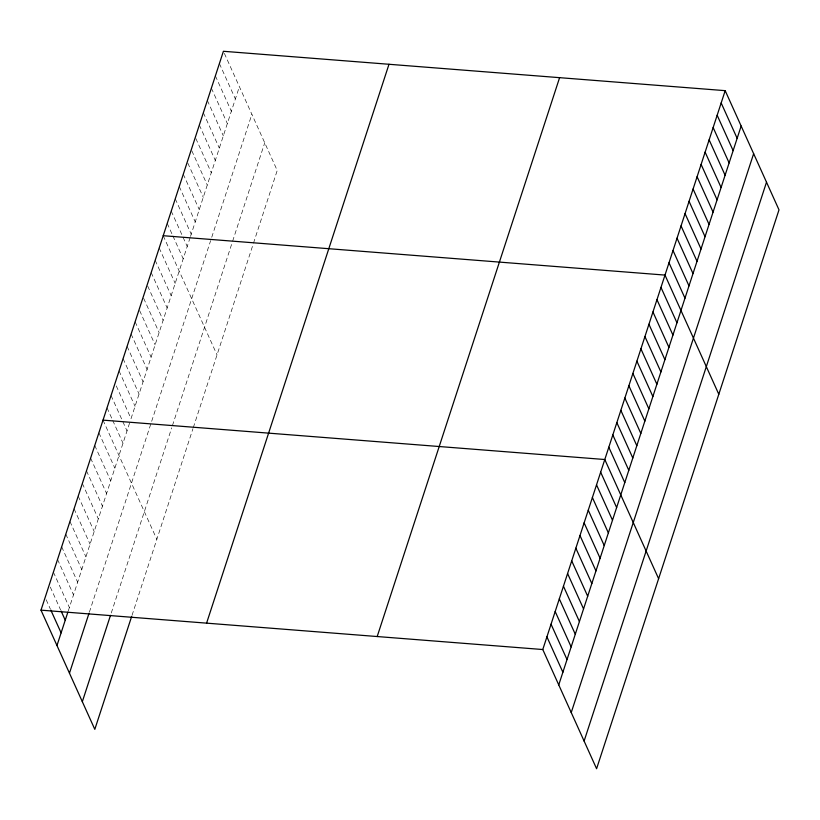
<?xml version="1.0" encoding="UTF-8"?>
<svg xmlns="http://www.w3.org/2000/svg" width="820" height="820" viewBox="0 0 820 820"><rect width="100%" height="100%" fill="white"/><g stroke="black" fill="none" stroke-linecap="round" stroke-linejoin="round"><path stroke-width="0.61" stroke-dasharray="4.1 3.07" d="M68.255 610.982L130.298 420.865M190.137 237.554L131.036 418.63L115.056 383.247M190.496 236.437L239.389 86.664M89.38 612.15L210.648 240.619M211.744 237.267L251.873 114.318M111.274 613.001L171.708 427.835M172.436 425.601L231.906 243.407M232.634 241.172L264.737 142.813M132.03 615.328L192.956 428.665M193.315 427.548L253.144 244.237M253.513 243.12L277.221 170.468L223.409 51.281M219.401 63.581L235.371 98.953M215.383 75.87L231.353 111.254M211.375 88.17L227.345 123.543M207.357 100.46L223.327 135.843M203.35 112.76L219.319 148.133M199.332 125.05L215.301 160.433M195.836 138.488L211.293 172.723M191.818 150.788L207.275 185.023M187.811 163.077L203.268 197.312M183.28 174.229L199.25 209.612M179.262 186.529L195.242 221.902M175.254 198.819L191.224 234.202M171.236 211.119L187.216 246.492M167.229 223.409L172.385 234.827M172.897 235.965L183.198 258.792M163.211 235.709L217.034 354.896M159.203 247.999L175.172 283.382M155.185 260.299L171.165 295.671M151.177 272.588L167.147 307.971M147.682 286.026L163.139 320.261M143.664 298.326L159.121 332.561M139.656 310.616L155.113 344.851M135.126 321.778L151.095 357.151M131.108 334.068L147.087 369.451M127.1 346.368L143.07 381.741M123.082 358.658L139.062 394.041M119.074 370.958L135.044 406.33M111.048 395.547L127.018 430.92M107.03 407.837L112.186 419.256M112.699 420.393L123.01 443.22M103.023 420.137L156.835 539.324M98.882 432.806L114.861 468.179M94.751 445.465L110.72 480.848M90.62 458.134L106.59 493.517M86.479 470.803L102.459 506.186M82.349 483.472L98.318 518.855M78.207 496.141L94.187 531.514M74.077 508.81L90.046 544.183M69.946 521.479L85.915 556.852M65.805 534.148L81.785 569.521M61.674 546.807L77.644 582.19M57.543 559.476L73.513 594.859M53.402 572.145L69.382 607.528M50.297 587.099L60.608 609.916M46.166 599.768L50.286 608.891"/><path stroke-width="1.23" d="M131.651 616.476L94.812 729.339L41 610.152L223.409 51.281L725.187 90.661L779 209.848L596.591 768.719L542.778 649.532L725.187 90.661M56.969 645.524L67.875 612.13M69.464 673.189L89.011 613.298M82.328 701.684L110.515 615.307M206.589 623.149L388.998 64.278M377.19 636.535L559.599 77.664M558.748 684.905L741.157 126.044M571.232 712.57L753.641 153.699M584.106 741.065L766.515 182.194M163.211 235.709L664.989 275.089L718.802 394.276M103.023 420.137L604.791 459.518L658.614 578.705M41 610.152L542.778 649.532M721.169 102.961L737.149 138.334M717.162 115.251L733.131 150.634M713.144 127.551L729.123 162.924M709.136 139.841L725.105 175.224M705.118 152.141L721.098 187.513M701.11 164.43L717.08 199.813M697.092 176.73L713.062 212.103M693.084 189.02L709.054 224.403M689.066 201.32L705.036 236.693M685.059 213.61L701.028 248.993M681.041 225.91L697.01 261.283M677.033 238.2L693.002 273.583M673.015 250.5L688.984 285.872M669.007 262.789L684.977 298.172M660.971 287.379L676.951 322.762M656.963 299.679L672.933 335.052M652.945 311.979L668.925 347.352M648.938 324.269L664.907 359.642M644.92 336.569L660.899 371.942M640.912 348.859L656.881 384.231M636.894 361.159L652.874 396.531M632.886 373.448L648.856 408.832M628.868 385.748L644.848 421.121M624.861 398.038L640.83 433.421M620.842 410.338L636.822 445.711M616.835 422.628L632.804 458.011M612.817 434.928L628.797 470.301M608.809 447.218L624.778 482.601M600.66 472.187L616.63 507.559M596.529 484.845L612.499 520.228M592.389 497.514L608.368 532.897M588.258 510.183L604.227 545.566M584.117 522.852L600.096 558.236M579.986 535.521L595.955 570.894M575.855 548.191L591.825 583.563M571.714 560.859L587.694 596.232M567.583 573.528L583.553 608.901M563.442 586.187L579.422 621.57M559.312 598.856L575.281 634.239M555.181 611.525L571.15 646.908M551.04 624.194L567.02 659.567M546.909 636.863L562.879 672.236M61.121 611.064L65.241 620.186M50.799 610.039L61.11 632.855"/></g></svg>
